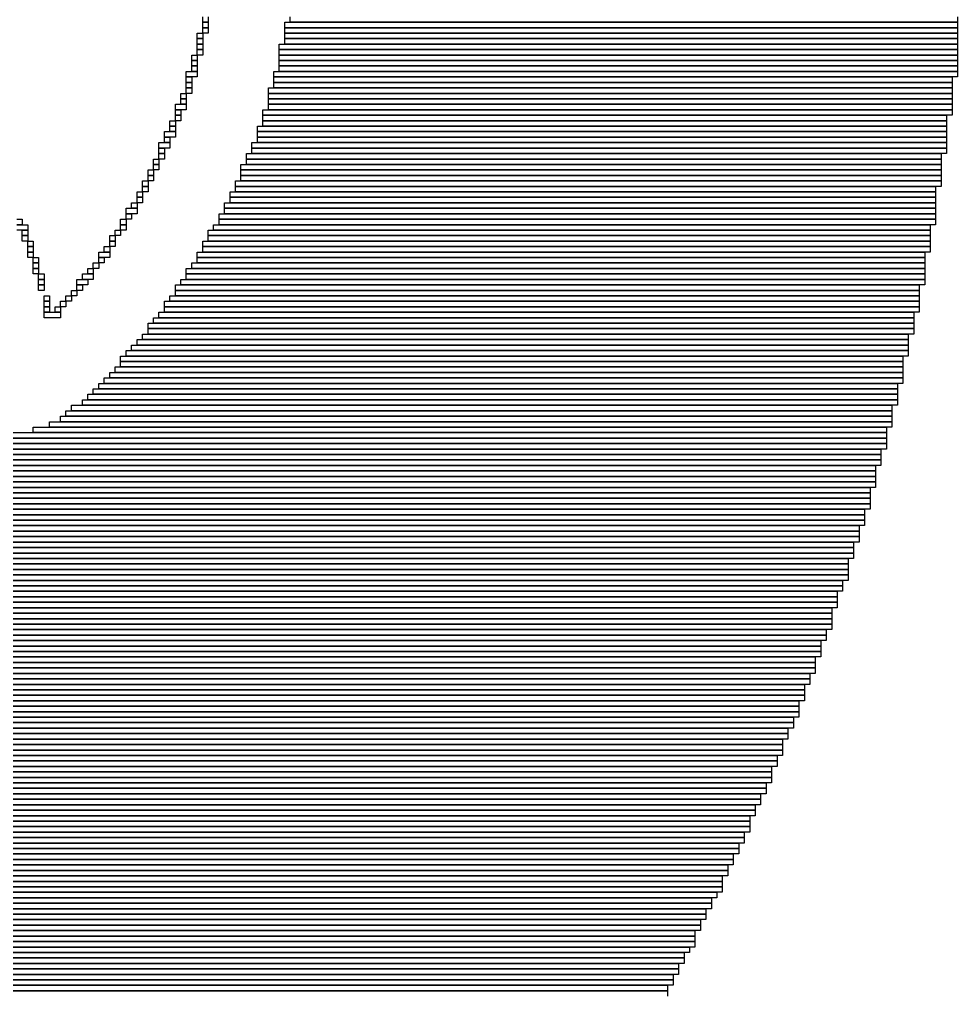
# Model space of a CAD drawing. Extents: x 62 to 962, y 58 to 965.
# Drawn here: x 788.5 to 960, y 294.5 to 472.5 of the extents above; entities that cross this region are included whole.
import ezdxf

# ---------------------------------------------------------------- set-up
doc = ezdxf.new("R2010")
doc.units = 0

msp = doc.modelspace()

# ---------------------------------------------------------------- linework, layer by layer
for p, q in [((822, 472), (822, 473)), ((823, 472), (822, 472)), ((822, 472), (823, 472)), ((822, 471), (822, 472)), ((823, 473), (823, 472)), ((823, 472), (823, 471)), ((837, 472), (960, 472)), ((837, 471), (837, 472)), ((838, 472), (838, 473)), ((960, 472), (838, 472)), ((960, 473), (960, 472)), ((960, 472), (960, 471)), ((821, 470), (822, 470)), ((821, 469), (821, 470)), ((823, 471), (822, 471)), ((822, 471), (823, 471)), ((822, 470), (822, 471)), ((823, 470), (822, 470)), ((822, 470), (822, 469)), ((823, 471), (823, 470)), ((960, 471), (837, 471)), ((837, 471), (960, 471)), ((837, 470), (837, 471)), ((960, 470), (837, 470)), ((837, 470), (960, 470)), ((837, 469), (837, 470)), ((960, 471), (960, 470)), ((960, 470), (960, 469)), ((822, 469), (821, 469)), ((821, 469), (822, 469)), ((821, 468), (821, 469)), ((822, 469), (822, 468)), ((960, 469), (837, 469)), ((837, 469), (960, 469)), ((837, 468), (837, 469)), ((960, 469), (960, 468)), ((822, 468), (821, 468)), ((821, 468), (822, 468)), ((821, 467), (821, 468)), ((822, 467), (821, 467)), ((821, 467), (822, 467)), ((821, 466), (821, 467)), ((822, 468), (822, 467)), ((822, 467), (822, 466)), ((836, 468), (960, 468)), ((836, 467), (836, 468)), ((960, 467), (836, 467)), ((836, 467), (960, 467)), ((836, 466), (836, 467)), ((960, 468), (837, 468)), ((960, 468), (960, 467)), ((960, 467), (960, 466)), ((820, 466), (821, 466)), ((820, 465), (820, 466)), ((821, 465), (820, 465)), ((820, 465), (821, 465)), ((820, 464), (820, 465)), ((822, 466), (821, 466)), ((821, 466), (821, 465)), ((821, 465), (821, 464)), ((960, 466), (836, 466)), ((836, 466), (960, 466)), ((836, 465), (836, 466)), ((960, 465), (836, 465)), ((836, 465), (960, 465)), ((836, 464), (836, 465)), ((960, 466), (960, 465)), ((960, 465), (960, 464)), ((819, 463), (821, 463)), ((819, 462), (819, 463)), ((821, 464), (820, 464)), ((820, 464), (821, 464)), ((820, 463), (820, 464)), ((821, 463), (820, 463)), ((821, 464), (821, 463)), ((821, 463), (821, 462)), ((835, 463), (960, 463)), ((835, 462), (835, 463)), ((960, 464), (836, 464)), ((836, 464), (960, 464)), ((836, 463), (836, 464)), ((960, 463), (836, 463)), ((960, 464), (960, 463)), ((960, 463), (960, 462)), ((821, 462), (819, 462)), ((819, 462), (820, 462)), ((819, 461), (819, 462)), ((820, 462), (820, 461)), ((960, 462), (835, 462)), ((835, 462), (959, 462)), ((835, 461), (835, 462)), ((959, 462), (959, 461)), ((820, 461), (819, 461)), ((819, 461), (820, 461)), ((819, 460), (819, 461)), ((820, 460), (819, 460)), ((819, 460), (820, 460)), ((819, 459), (819, 460)), ((820, 461), (820, 460)), ((820, 460), (820, 459)), ((834, 460), (959, 460)), ((834, 459), (834, 460)), ((959, 461), (835, 461)), ((835, 461), (959, 461)), ((835, 460), (835, 461)), ((959, 460), (835, 460)), ((959, 461), (959, 460)), ((959, 460), (959, 459)), ((818, 459), (819, 459)), ((818, 458), (818, 459)), ((819, 458), (818, 458)), ((818, 458), (819, 458)), ((818, 457), (818, 458)), ((820, 459), (819, 459)), ((819, 459), (819, 458)), ((819, 458), (819, 457)), ((959, 459), (834, 459)), ((834, 459), (959, 459)), ((834, 458), (834, 459)), ((959, 458), (834, 458)), ((834, 458), (959, 458)), ((834, 457), (834, 458)), ((959, 459), (959, 458)), ((959, 458), (959, 457)), ((817, 457), (819, 457)), ((817, 456), (817, 457)), ((819, 456), (817, 456)), ((817, 456), (818, 456)), ((817, 455), (817, 456)), ((819, 457), (818, 457)), ((818, 456), (818, 455)), ((819, 457), (819, 456)), ((833, 456), (959, 456)), ((833, 455), (833, 456)), ((959, 457), (834, 457)), ((834, 457), (959, 457)), ((834, 456), (834, 457)), ((959, 456), (834, 456)), ((959, 457), (959, 456)), ((959, 456), (959, 455)), ((816, 454), (817, 454)), ((816, 453), (816, 454)), ((818, 455), (817, 455)), ((817, 455), (818, 455)), ((817, 454), (817, 455)), ((818, 454), (817, 454)), ((817, 454), (817, 453)), ((818, 455), (818, 454)), ((959, 455), (833, 455)), ((833, 455), (958, 455)), ((833, 454), (833, 455)), ((958, 454), (833, 454)), ((833, 454), (958, 454)), ((833, 453), (833, 454)), ((958, 455), (958, 454)), ((958, 454), (958, 453)), ((817, 453), (816, 453)), ((816, 453), (817, 453)), ((816, 452), (816, 453)), ((817, 453), (817, 452)), ((832, 453), (958, 453)), ((832, 452), (832, 453)), ((958, 453), (833, 453)), ((958, 453), (958, 452)), ((815, 452), (817, 452)), ((815, 451), (815, 452)), ((817, 451), (815, 451)), ((815, 451), (816, 451)), ((815, 450), (815, 451)), ((817, 452), (816, 452)), ((816, 451), (816, 450)), ((817, 452), (817, 451)), ((958, 452), (832, 452)), ((832, 452), (958, 452)), ((832, 451), (832, 452)), ((958, 451), (832, 451)), ((832, 451), (958, 451)), ((832, 450), (832, 451)), ((958, 452), (958, 451)), ((958, 451), (958, 450)), ((814, 450), (816, 450)), ((814, 449), (814, 450)), ((816, 449), (814, 449)), ((814, 449), (815, 449)), ((814, 448), (814, 449)), ((816, 450), (815, 450)), ((815, 449), (815, 448)), ((816, 450), (816, 449)), ((831, 450), (958, 450)), ((831, 449), (831, 450)), ((958, 449), (831, 449)), ((831, 449), (958, 449)), ((831, 448), (831, 449)), ((958, 450), (832, 450)), ((958, 450), (958, 449)), ((958, 449), (958, 448)), ((813, 447), (814, 447)), ((813, 446), (813, 447)), ((815, 448), (814, 448)), ((814, 448), (815, 448)), ((814, 447), (814, 448)), ((815, 447), (814, 447)), ((814, 447), (814, 446)), ((815, 448), (815, 447)), ((830, 448), (957, 448)), ((830, 447), (830, 448)), ((957, 447), (830, 447)), ((830, 447), (957, 447)), ((830, 446), (830, 447)), ((958, 448), (831, 448)), ((957, 448), (957, 447)), ((957, 447), (957, 446)), ((812, 445), (813, 445)), ((812, 444), (812, 445)), ((814, 446), (813, 446)), ((813, 446), (814, 446)), ((813, 445), (813, 446)), ((814, 445), (813, 445)), ((813, 445), (813, 444)), ((814, 446), (814, 445)), ((829, 446), (957, 446)), ((829, 445), (829, 446)), ((957, 445), (829, 445)), ((829, 445), (957, 445)), ((829, 444), (829, 445)), ((957, 446), (830, 446)), ((957, 446), (957, 445)), ((957, 445), (957, 444)), ((813, 444), (812, 444)), ((812, 444), (813, 444)), ((812, 443), (812, 444)), ((813, 444), (813, 443)), ((957, 444), (829, 444)), ((829, 444), (957, 444)), ((829, 443), (829, 444)), ((957, 444), (957, 443)), ((811, 443), (812, 443)), ((811, 442), (811, 443)), ((812, 442), (811, 442)), ((811, 442), (812, 442)), ((811, 441), (811, 442)), ((813, 443), (812, 443)), ((812, 443), (812, 442)), ((812, 442), (812, 441)), ((828, 443), (957, 443)), ((828, 442), (828, 443)), ((957, 442), (828, 442)), ((828, 442), (956, 442)), ((828, 441), (828, 442)), ((957, 443), (829, 443)), ((956, 442), (956, 441)), ((957, 443), (957, 442)), ((810, 441), (811, 441)), ((810, 440), (810, 441)), ((811, 440), (810, 440)), ((810, 440), (811, 440)), ((810, 439), (810, 440)), ((812, 441), (811, 441)), ((811, 441), (811, 440)), ((811, 440), (811, 439)), ((827, 441), (956, 441)), ((827, 440), (827, 441)), ((956, 440), (827, 440)), ((827, 440), (956, 440)), ((827, 439), (827, 440)), ((956, 441), (828, 441)), ((956, 441), (956, 440)), ((956, 440), (956, 439)), ((808, 438), (810, 438)), ((808, 437), (808, 438)), ((809, 439), (810, 439)), ((809, 438), (809, 439)), ((810, 438), (809, 438)), ((811, 439), (810, 439)), ((810, 439), (810, 438)), ((810, 438), (810, 437)), ((826, 439), (956, 439)), ((826, 438), (826, 439)), ((956, 438), (826, 438)), ((826, 438), (956, 438)), ((826, 437), (826, 438)), ((956, 439), (827, 439)), ((956, 439), (956, 438)), ((956, 438), (956, 437)), ((810, 437), (808, 437)), ((808, 437), (809, 437)), ((808, 436), (808, 437)), ((809, 437), (809, 436)), ((825, 437), (956, 437)), ((825, 436), (825, 437)), ((956, 437), (826, 437)), ((956, 437), (956, 436)), ((788, 436), (789, 436)), ((789, 435), (788, 435)), ((788, 435), (790, 435)), ((789, 436), (789, 435)), ((790, 435), (790, 434)), ((807, 436), (808, 436)), ((807, 435), (807, 436)), ((808, 435), (807, 435)), ((807, 435), (808, 435)), ((807, 434), (807, 435)), ((809, 436), (808, 436)), ((808, 436), (808, 435)), ((808, 435), (808, 434)), ((824, 435), (955, 435)), ((824, 434), (824, 435)), ((956, 436), (825, 436)), ((825, 436), (956, 436)), ((825, 435), (825, 436)), ((956, 435), (825, 435)), ((955, 435), (955, 434)), ((956, 436), (956, 435)), ((790, 434), (788, 434)), ((789, 434), (790, 434)), ((789, 433), (789, 434)), ((790, 433), (789, 433)), ((789, 433), (790, 433)), ((789, 432), (789, 433)), ((790, 434), (790, 433)), ((790, 433), (790, 432)), ((805, 433), (806, 433)), ((805, 432), (805, 433)), ((806, 434), (807, 434)), ((806, 433), (806, 434)), ((807, 433), (806, 433)), ((806, 433), (806, 432)), ((808, 434), (807, 434)), ((807, 434), (807, 433)), ((823, 434), (955, 434)), ((823, 433), (823, 434)), ((955, 433), (823, 433)), ((823, 433), (955, 433)), ((823, 432), (823, 433)), ((955, 434), (824, 434)), ((955, 434), (955, 433)), ((955, 433), (955, 432)), ((790, 432), (789, 432)), ((790, 432), (791, 432)), ((790, 431), (790, 432)), ((791, 431), (790, 431)), ((790, 431), (791, 431)), ((790, 430), (790, 431)), ((791, 432), (791, 431)), ((791, 431), (791, 430)), ((804, 431), (805, 431)), ((804, 430), (804, 431)), ((806, 432), (805, 432)), ((805, 432), (806, 432)), ((805, 431), (805, 432)), ((806, 431), (805, 431)), ((805, 431), (805, 430)), ((806, 432), (806, 431)), ((822, 432), (955, 432)), ((822, 431), (822, 432)), ((955, 431), (822, 431)), ((822, 431), (955, 431)), ((822, 430), (822, 431)), ((955, 432), (823, 432)), ((955, 432), (955, 431)), ((955, 431), (955, 430)), ((791, 430), (790, 430)), ((790, 430), (791, 430)), ((790, 429), (790, 430)), ((791, 429), (790, 429)), ((791, 430), (791, 429)), ((791, 429), (792, 429)), ((791, 428), (791, 429)), ((792, 429), (792, 428)), ((803, 430), (805, 430)), ((803, 429), (803, 430)), ((805, 429), (803, 429)), ((803, 429), (804, 429)), ((803, 428), (803, 429)), ((805, 430), (804, 430)), ((804, 429), (804, 428)), ((805, 430), (805, 429)), ((821, 430), (954, 430)), ((821, 429), (821, 430)), ((954, 429), (821, 429)), ((821, 429), (954, 429)), ((821, 428), (821, 429)), ((955, 430), (822, 430)), ((954, 430), (954, 429)), ((954, 429), (954, 428)), ((792, 428), (791, 428)), ((791, 428), (792, 428)), ((791, 427), (791, 428)), ((792, 428), (792, 427)), ((802, 428), (803, 428)), ((802, 427), (802, 428)), ((804, 428), (803, 428)), ((803, 428), (803, 427)), ((820, 428), (954, 428)), ((820, 427), (820, 428)), ((954, 428), (821, 428)), ((954, 428), (954, 427)), ((792, 427), (791, 427)), ((791, 427), (792, 427)), ((791, 426), (791, 427)), ((792, 426), (791, 426)), ((792, 427), (792, 426)), ((792, 426), (793, 426)), ((792, 425), (792, 426)), ((793, 426), (793, 425)), ((800, 426), (802, 426)), ((800, 425), (800, 426)), ((801, 427), (802, 427)), ((801, 426), (801, 427)), ((802, 426), (801, 426)), ((803, 427), (802, 427)), ((802, 427), (802, 426)), ((802, 426), (802, 425)), ((819, 427), (954, 427)), ((819, 426), (819, 427)), ((954, 426), (819, 426)), ((819, 426), (954, 426)), ((819, 425), (819, 426)), ((954, 427), (820, 427)), ((954, 427), (954, 426)), ((954, 426), (954, 425)), ((793, 425), (792, 425)), ((792, 425), (793, 425)), ((792, 424), (792, 425)), ((793, 424), (792, 424)), ((792, 424), (793, 424)), ((792, 423), (792, 424)), ((793, 425), (793, 424)), ((793, 424), (793, 423)), ((799, 425), (801, 425)), ((799, 424), (799, 425)), ((801, 424), (799, 424)), ((799, 424), (800, 424)), ((799, 423), (799, 424)), ((802, 425), (800, 425)), ((800, 424), (800, 423)), ((801, 425), (801, 424)), ((817, 424), (953, 424)), ((817, 423), (817, 424)), ((818, 425), (954, 425)), ((818, 424), (818, 425)), ((954, 424), (818, 424)), ((954, 425), (819, 425)), ((953, 424), (953, 423)), ((954, 425), (954, 424)), ((793, 423), (792, 423)), ((793, 422), (794, 422)), ((793, 421), (793, 422)), ((794, 422), (794, 421)), ((797, 422), (798, 422)), ((797, 421), (797, 422)), ((798, 423), (799, 423)), ((798, 422), (798, 423)), ((799, 422), (798, 422)), ((798, 422), (798, 421)), ((800, 423), (799, 423)), ((799, 423), (799, 422)), ((816, 422), (953, 422)), ((816, 421), (816, 422)), ((953, 423), (817, 423)), ((817, 423), (953, 423)), ((817, 422), (817, 423)), ((953, 422), (817, 422)), ((953, 423), (953, 422)), ((953, 422), (953, 421)), ((794, 421), (793, 421)), ((793, 421), (794, 421)), ((793, 420), (793, 421)), ((794, 421), (794, 420)), ((796, 421), (797, 421)), ((796, 420), (796, 421)), ((798, 421), (797, 421)), ((797, 421), (797, 420)), ((815, 421), (953, 421)), ((815, 420), (815, 421)), ((953, 421), (816, 421)), ((953, 421), (953, 420)), ((794, 420), (793, 420)), ((793, 420), (794, 420)), ((793, 419), (793, 420)), ((794, 419), (793, 419)), ((793, 419), (796, 419)), ((793, 418), (793, 419)), ((794, 420), (794, 419)), ((795, 420), (796, 420)), ((795, 419), (795, 420)), ((796, 419), (795, 419)), ((797, 420), (796, 420)), ((796, 420), (796, 419)), ((796, 419), (796, 418)), ((814, 419), (952, 419)), ((814, 418), (814, 419)), ((953, 420), (815, 420)), ((815, 420), (953, 420)), ((815, 419), (815, 420)), ((953, 419), (815, 419)), ((952, 419), (952, 418)), ((953, 420), (953, 419)), ((796, 418), (793, 418)), ((812, 417), (952, 417)), ((812, 416), (812, 417)), ((813, 418), (952, 418)), ((813, 417), (813, 418)), ((952, 417), (813, 417)), ((952, 418), (814, 418)), ((952, 418), (952, 417)), ((952, 417), (952, 416)), ((811, 415), (951, 415)), ((811, 414), (811, 415)), ((952, 416), (812, 416)), ((812, 416), (952, 416)), ((812, 415), (812, 416)), ((952, 415), (812, 415)), ((951, 415), (951, 414)), ((952, 416), (952, 415)), ((809, 413), (951, 413)), ((809, 412), (809, 413)), ((810, 414), (951, 414)), ((810, 413), (810, 414)), ((951, 413), (810, 413)), ((951, 414), (811, 414)), ((951, 414), (951, 413)), ((951, 413), (951, 412)), ((808, 412), (951, 412)), ((808, 411), (808, 412)), ((951, 412), (809, 412)), ((951, 412), (951, 411)), ((807, 411), (950, 411)), ((807, 410), (807, 411)), ((950, 410), (807, 410)), ((807, 410), (950, 410)), ((807, 409), (807, 410)), ((951, 411), (808, 411)), ((950, 411), (950, 410)), ((950, 410), (950, 409)), ((805, 408), (950, 408)), ((805, 407), (805, 408)), ((806, 409), (950, 409)), ((806, 408), (806, 409)), ((950, 408), (806, 408)), ((950, 409), (807, 409)), ((950, 409), (950, 408)), ((950, 408), (950, 407)), ((803, 406), (949, 406)), ((803, 405), (803, 406)), ((804, 407), (950, 407)), ((804, 406), (804, 407)), ((950, 406), (804, 406)), ((950, 407), (805, 407)), ((949, 406), (949, 405)), ((950, 407), (950, 406)), ((802, 405), (949, 405)), ((802, 404), (802, 405)), ((949, 405), (803, 405)), ((949, 405), (949, 404)), ((800, 403), (949, 403)), ((800, 402), (800, 403)), ((801, 404), (949, 404)), ((801, 403), (801, 404)), ((949, 403), (801, 403)), ((949, 404), (802, 404)), ((949, 404), (949, 403)), ((949, 403), (949, 402)), ((797, 401), (948, 401)), ((797, 400), (797, 401)), ((798, 402), (948, 402)), ((798, 401), (798, 402)), ((948, 401), (798, 401)), ((949, 402), (800, 402)), ((948, 402), (948, 401)), ((948, 401), (948, 400)), ((794, 399), (948, 399)), ((794, 398), (794, 399)), ((796, 400), (948, 400)), ((796, 399), (796, 400)), ((948, 399), (796, 399)), ((948, 400), (797, 400)), ((948, 400), (948, 399)), ((948, 399), (948, 398)), ((750, 397), (947, 397)), ((791, 398), (947, 398)), ((791, 397), (791, 398)), ((947, 397), (791, 397)), ((948, 398), (794, 398)), ((947, 398), (947, 397)), ((947, 397), (947, 396)), ((947, 396), (750, 396)), ((750, 396), (947, 396)), ((947, 396), (947, 395)), ((749, 395), (947, 395)), ((947, 394), (749, 394)), ((749, 394), (946, 394)), ((947, 395), (750, 395)), ((946, 394), (946, 393)), ((947, 395), (947, 394)), ((946, 393), (749, 393)), ((749, 393), (946, 393)), ((946, 392), (749, 392)), ((749, 392), (946, 392)), ((946, 393), (946, 392)), ((946, 392), (946, 391)), ((946, 391), (749, 391)), ((749, 391), (945, 391)), ((945, 390), (749, 390)), ((749, 390), (945, 390)), ((945, 391), (945, 390)), ((945, 390), (945, 389)), ((748, 389), (945, 389)), ((945, 389), (749, 389)), ((945, 389), (945, 388)), ((945, 388), (748, 388)), ((748, 388), (945, 388)), ((945, 387), (748, 387)), ((748, 387), (944, 387)), ((944, 387), (944, 386)), ((945, 388), (945, 387)), ((747, 385), (944, 385)), ((944, 386), (748, 386)), ((748, 386), (944, 386)), ((944, 385), (748, 385)), ((944, 386), (944, 385)), ((944, 385), (944, 384)), ((944, 384), (747, 384)), ((747, 384), (944, 384)), ((944, 383), (747, 383)), ((747, 383), (943, 383)), ((943, 383), (943, 382)), ((944, 384), (944, 383)), ((746, 382), (943, 382)), ((943, 381), (746, 381)), ((746, 381), (943, 381)), ((943, 382), (747, 382)), ((943, 382), (943, 381)), ((943, 381), (943, 380)), ((943, 380), (746, 380)), ((746, 380), (942, 380)), ((942, 380), (942, 379)), ((745, 379), (942, 379)), ((942, 378), (745, 378)), ((745, 378), (942, 378)), ((942, 379), (746, 379)), ((942, 379), (942, 378)), ((942, 378), (942, 377)), ((744, 377), (941, 377)), ((941, 376), (744, 376)), ((744, 376), (941, 376)), ((942, 377), (745, 377)), ((941, 377), (941, 376)), ((941, 376), (941, 375)), ((743, 375), (941, 375)), ((941, 374), (743, 374)), ((743, 374), (940, 374)), ((941, 375), (744, 375)), ((940, 374), (940, 373)), ((941, 375), (941, 374)), ((940, 373), (743, 373)), ((743, 373), (940, 373)), ((940, 373), (940, 372)), ((742, 372), (940, 372)), ((940, 371), (742, 371)), ((742, 371), (940, 371)), ((940, 372), (743, 372)), ((940, 372), (940, 371)), ((940, 371), (940, 370)), ((741, 370), (939, 370)), ((939, 369), (741, 369)), ((741, 369), (939, 369)), ((940, 370), (742, 370)), ((939, 370), (939, 369)), ((939, 369), (939, 368)), ((740, 368), (938, 368)), ((938, 367), (740, 367)), ((740, 367), (938, 367)), ((939, 368), (741, 368)), ((938, 368), (938, 367)), ((938, 367), (938, 366)), ((739, 366), (938, 366)), ((938, 365), (739, 365)), ((739, 365), (937, 365)), ((938, 366), (740, 366)), ((937, 365), (937, 364)), ((938, 366), (938, 365)), ((738, 364), (937, 364)), ((937, 364), (739, 364)), ((937, 364), (937, 363)), ((737, 362), (937, 362)), ((937, 363), (738, 363)), ((738, 363), (937, 363)), ((937, 362), (738, 362)), ((937, 363), (937, 362)), ((937, 362), (937, 361)), ((736, 360), (936, 360)), ((937, 361), (737, 361)), ((737, 361), (936, 361)), ((936, 360), (737, 360)), ((936, 361), (936, 360)), ((936, 360), (936, 359)), ((735, 358), (935, 358)), ((936, 359), (736, 359)), ((736, 359), (935, 359)), ((935, 358), (736, 358)), ((935, 359), (935, 358)), ((935, 358), (935, 357)), ((734, 357), (935, 357)), ((935, 356), (734, 356)), ((734, 356), (934, 356)), ((935, 357), (735, 357)), ((934, 356), (934, 355)), ((935, 357), (935, 356)), ((733, 355), (934, 355)), ((934, 355), (734, 355)), ((934, 355), (934, 354)), ((732, 354), (934, 354)), ((934, 353), (732, 353)), ((732, 353), (933, 353)), ((934, 354), (733, 354)), ((933, 353), (933, 352)), ((934, 354), (934, 353)), ((731, 352), (933, 352)), ((933, 351), (731, 351)), ((731, 351), (932, 351)), ((933, 352), (732, 352)), ((932, 351), (932, 350)), ((933, 352), (933, 351)), ((729, 349), (932, 349)), ((730, 350), (932, 350)), ((932, 349), (730, 349)), ((932, 350), (731, 350)), ((932, 350), (932, 349)), ((932, 349), (932, 348)), ((728, 348), (931, 348)), ((932, 348), (729, 348)), ((931, 348), (931, 347)), ((727, 346), (931, 346)), ((931, 347), (728, 347)), ((728, 347), (931, 347)), ((931, 346), (728, 346)), ((931, 347), (931, 346)), ((931, 346), (931, 345)), ((725, 344), (930, 344)), ((726, 345), (930, 345)), ((930, 344), (726, 344)), ((931, 345), (727, 345)), ((930, 345), (930, 344)), ((930, 344), (930, 343)), ((724, 342), (929, 342)), ((930, 343), (725, 343)), ((725, 343), (929, 343)), ((929, 342), (725, 342)), ((929, 343), (929, 342)), ((929, 342), (929, 341)), ((722, 340), (928, 340)), ((723, 341), (928, 341)), ((928, 340), (723, 340)), ((929, 341), (724, 341)), ((928, 341), (928, 340)), ((928, 340), (928, 339)), ((928, 339), (722, 339)), ((722, 339), (928, 339)), ((928, 339), (928, 338)), ((720, 337), (927, 337)), ((721, 338), (927, 338)), ((927, 337), (721, 337)), ((928, 338), (722, 338)), ((927, 338), (927, 337)), ((927, 337), (927, 336)), ((718, 335), (926, 335)), ((719, 336), (926, 336)), ((926, 335), (719, 335)), ((927, 336), (720, 336)), ((926, 336), (926, 335)), ((926, 335), (926, 334)), ((716, 333), (925, 333)), ((717, 334), (926, 334)), ((926, 333), (717, 333)), ((926, 334), (718, 334)), ((925, 333), (925, 332)), ((926, 334), (926, 333)), ((715, 332), (925, 332)), ((925, 332), (716, 332)), ((925, 332), (925, 331)), ((713, 330), (924, 330)), ((714, 331), (924, 331)), ((924, 330), (714, 330)), ((925, 331), (715, 331)), ((924, 331), (924, 330)), ((924, 330), (924, 329)), ((711, 328), (923, 328)), ((712, 329), (923, 329)), ((923, 328), (712, 328)), ((924, 329), (713, 329)), ((923, 329), (923, 328)), ((923, 328), (923, 327)), ((709, 326), (922, 326)), ((710, 327), (922, 327)), ((922, 326), (710, 326)), ((923, 327), (711, 327)), ((922, 327), (922, 326)), ((922, 326), (922, 325)), ((707, 324), (921, 324)), ((708, 325), (922, 325)), ((922, 324), (708, 324)), ((922, 325), (709, 325)), ((921, 324), (921, 323)), ((922, 325), (922, 324)), ((706, 323), (921, 323)), ((921, 323), (707, 323)), ((921, 323), (921, 322)), ((703, 321), (920, 321)), ((705, 322), (920, 322)), ((920, 321), (705, 321)), ((921, 322), (706, 322)), ((920, 322), (920, 321)), ((920, 321), (920, 320)), ((701, 319), (919, 319)), ((702, 320), (919, 320)), ((919, 319), (702, 319)), ((920, 320), (703, 320)), ((919, 320), (919, 319)), ((919, 319), (919, 318)), ((698, 317), (918, 317)), ((700, 318), (918, 318)), ((918, 317), (700, 317)), ((919, 318), (701, 318)), ((918, 318), (918, 317)), ((918, 317), (918, 316)), ((697, 316), (917, 316)), ((918, 316), (698, 316)), ((917, 316), (917, 315)), ((694, 314), (917, 314)), ((696, 315), (917, 315)), ((917, 314), (696, 314)), ((917, 315), (697, 315)), ((917, 315), (917, 314)), ((917, 314), (917, 313)), ((691, 312), (915, 312)), ((693, 313), (916, 313)), ((916, 312), (693, 312)), ((917, 313), (694, 313)), ((915, 312), (915, 311)), ((916, 313), (916, 312)), ((688, 310), (914, 310)), ((690, 311), (915, 311)), ((915, 310), (690, 310)), ((915, 311), (691, 311)), ((914, 310), (914, 309)), ((915, 311), (915, 310)), ((684, 308), (913, 308)), ((686, 309), (914, 309)), ((914, 308), (686, 308)), ((914, 309), (688, 309)), ((913, 308), (913, 307)), ((914, 309), (914, 308)), ((683, 307), (913, 307)), ((913, 307), (684, 307)), ((913, 307), (913, 306)), ((679, 305), (912, 305)), ((681, 306), (912, 306)), ((912, 305), (681, 305)), ((913, 306), (683, 306)), ((912, 306), (912, 305)), ((912, 305), (912, 304)), ((674, 303), (911, 303)), ((676, 304), (912, 304)), ((912, 303), (676, 303)), ((912, 304), (679, 304)), ((911, 303), (911, 302)), ((912, 304), (912, 303)), ((669, 301), (910, 301)), ((672, 302), (910, 302)), ((910, 301), (672, 301)), ((911, 302), (674, 302)), ((910, 302), (910, 301)), ((910, 301), (910, 300)), ((666, 300), (909, 300)), ((910, 300), (669, 300)), ((909, 300), (909, 299)), ((660, 298), (908, 298)), ((663, 299), (909, 299)), ((909, 298), (663, 298)), ((909, 299), (666, 299)), ((908, 298), (908, 297)), ((909, 299), (909, 298)), ((644, 296), (907, 296)), ((655, 297), (908, 297)), ((908, 296), (655, 296)), ((908, 297), (660, 297)), ((907, 296), (907, 295)), ((908, 297), (908, 296)), ((561, 295), (907, 295)), ((907, 295), (644, 295)), ((907, 295), (907, 294))]:
    msp.add_line(p, q)

doc.saveas('drawing.dxf')
